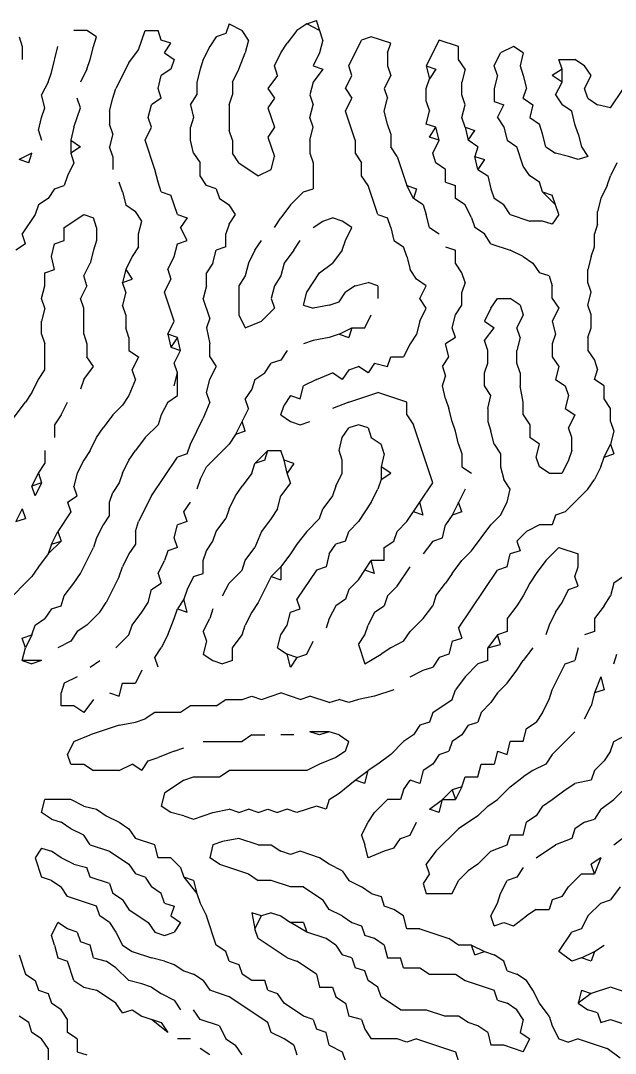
# Model space of a CAD drawing. Extents: x 15 to 2853, y 44 to 1438.
# Drawn here: x 1351.5 to 1535.5, y 1083.5 to 1403 of the extents above; entities that cross this region are included whole.
import ezdxf

# ---------------------------------------------------------------- set-up
doc = ezdxf.new("R2010")
doc.units = 0
doc.layers.add('SKETCH', color=1, linetype='CONTINUOUS')

msp = doc.modelspace()

# ---------------------------------------------------------------- linework, layer by layer
at = {"layer": 'SKETCH'}
for p, q in [((1440, 1402), (1443, 1403)), ((1445, 1397), (1443, 1403)), ((1372, 1400), (1368, 1400)), ((1375, 1398), (1372, 1400)), ((1388, 1394), (1390, 1400)), ((1390, 1400), (1394, 1400)), ((1395, 1397), (1394, 1400)), ((1416, 1402), (1415, 1399)), ((1416, 1402), (1420, 1400)), ((1422, 1397), (1420, 1400)), ((1437, 1400), (1434, 1396)), ((1440, 1402), (1437, 1400)), ((1444, 1400), (1440, 1402)), ((1351, 1398), (1352, 1395)), ((1374, 1395), (1375, 1398)), ((1398, 1396), (1395, 1397)), ((1412, 1398), (1410, 1395)), ((1415, 1399), (1412, 1398)), ((1422, 1397), (1421, 1393)), ((1445, 1397), (1444, 1393)), ((1453, 1389), (1457, 1397)), ((1460, 1398), (1457, 1397)), ((1466, 1396), (1460, 1398)), ((1481, 1397), (1477, 1389)), ((1487, 1395), (1481, 1397)), ((1352, 1395), (1352, 1391)), ((1361, 1387), (1363, 1395)), ((1373, 1391), (1374, 1395)), ((1385, 1390), (1388, 1394)), ((1396, 1393), (1398, 1396)), ((1410, 1395), (1408, 1391)), ((1432, 1393), (1434, 1396)), ((1465, 1393), (1466, 1396)), ((1487, 1391), (1487, 1395)), ((1504, 1395), (1500, 1393)), ((1507, 1393), (1504, 1395)), ((1372, 1388), (1373, 1391)), ((1385, 1390), (1381, 1382)), ((1396, 1393), (1399, 1391)), ((1399, 1391), (1398, 1388)), ((1408, 1391), (1407, 1388)), ((1419, 1388), (1421, 1393)), ((1430, 1389), (1432, 1393)), ((1444, 1393), (1442, 1389)), ((1465, 1393), (1465, 1389)), ((1489, 1388), (1487, 1391)), ((1498, 1389), (1500, 1393)), ((1507, 1393), (1506, 1389)), ((1519, 1388), (1518, 1391)), ((1518, 1391), (1523, 1391)), ((1526, 1389), (1523, 1391)), ((1360, 1384), (1361, 1387)), ((1372, 1388), (1370, 1384)), ((1398, 1388), (1395, 1386)), ((1407, 1388), (1406, 1384)), ((1417, 1384), (1419, 1388)), ((1431, 1386), (1430, 1389)), ((1442, 1389), (1445, 1388)), ((1445, 1388), (1442, 1384)), ((1454, 1386), (1453, 1389)), ((1465, 1389), (1466, 1386)), ((1477, 1389), (1480, 1388)), ((1477, 1389), (1478, 1385)), ((1480, 1388), (1478, 1385)), ((1489, 1388), (1488, 1384)), ((1499, 1386), (1498, 1389)), ((1506, 1389), (1507, 1386)), ((1519, 1388), (1516, 1386)), ((1519, 1384), (1519, 1388)), ((1528, 1386), (1526, 1389)), ((1360, 1384), (1358, 1380)), ((1394, 1382), (1395, 1386)), ((1406, 1384), (1406, 1380)), ((1417, 1384), (1417, 1380)), ((1431, 1386), (1428, 1382)), ((1442, 1384), (1441, 1380)), ((1452, 1382), (1454, 1386)), ((1466, 1386), (1464, 1382)), ((1477, 1382), (1478, 1385)), ((1488, 1380), (1488, 1384)), ((1499, 1386), (1498, 1382)), ((1507, 1386), (1508, 1382)), ((1519, 1384), (1516, 1386)), ((1517, 1380), (1519, 1384)), ((1526, 1382), (1528, 1386)), ((1380, 1379), (1381, 1382)), ((1395, 1379), (1394, 1382)), ((1428, 1382), (1430, 1379)), ((1452, 1382), (1454, 1379)), ((1464, 1382), (1465, 1379)), ((1477, 1378), (1477, 1382)), ((1498, 1382), (1498, 1378)), ((1507, 1379), (1508, 1382)), ((1527, 1379), (1526, 1382)), ((1534, 1376), (1538, 1382)), ((1359, 1376), (1358, 1380)), ((1370, 1376), (1369, 1379)), ((1379, 1375), (1380, 1379)), ((1395, 1379), (1392, 1377)), ((1404, 1377), (1406, 1380)), ((1416, 1377), (1417, 1380)), ((1430, 1379), (1428, 1376)), ((1441, 1380), (1442, 1377)), ((1452, 1375), (1454, 1379)), ((1464, 1375), (1465, 1379)), ((1477, 1378), (1478, 1375)), ((1489, 1377), (1488, 1380)), ((1498, 1378), (1501, 1377)), ((1507, 1379), (1510, 1377)), ((1517, 1380), (1519, 1377)), ((1527, 1379), (1530, 1377)), ((1358, 1373), (1359, 1376)), ((1368, 1370), (1370, 1376)), ((1379, 1375), (1379, 1371)), ((1391, 1373), (1392, 1377)), ((1404, 1377), (1405, 1373)), ((1416, 1377), (1416, 1369)), ((1428, 1376), (1430, 1370)), ((1441, 1373), (1442, 1377)), ((1455, 1366), (1452, 1375)), ((1465, 1371), (1464, 1375)), ((1477, 1371), (1478, 1375)), ((1488, 1373), (1489, 1377)), ((1499, 1373), (1501, 1377)), ((1510, 1377), (1509, 1373)), ((1522, 1375), (1519, 1377)), ((1523, 1371), (1522, 1375)), ((1534, 1376), (1530, 1377)), ((1357, 1369), (1358, 1373)), ((1380, 1368), (1379, 1371)), ((1392, 1370), (1391, 1373)), ((1405, 1373), (1404, 1370)), ((1442, 1370), (1441, 1373)), ((1466, 1368), (1465, 1371)), ((1480, 1370), (1477, 1371)), ((1489, 1370), (1488, 1373)), ((1499, 1373), (1501, 1370)), ((1509, 1373), (1512, 1371)), ((1513, 1368), (1512, 1371)), ((1524, 1368), (1523, 1371)), ((1357, 1369), (1358, 1366)), ((1368, 1370), (1367, 1366)), ((1380, 1368), (1379, 1364)), ((1390, 1366), (1392, 1370)), ((1404, 1366), (1404, 1370)), ((1417, 1366), (1416, 1369)), ((1430, 1370), (1428, 1367)), ((1441, 1366), (1442, 1370)), ((1466, 1368), (1466, 1364)), ((1478, 1367), (1480, 1370)), ((1481, 1366), (1480, 1370)), ((1489, 1370), (1492, 1369)), ((1489, 1370), (1490, 1366)), ((1490, 1366), (1492, 1369)), ((1501, 1370), (1502, 1366)), ((1514, 1364), (1513, 1368)), ((1524, 1368), (1525, 1364)), ((1367, 1366), (1370, 1364)), ((1367, 1366), (1367, 1362)), ((1393, 1357), (1390, 1366)), ((1405, 1362), (1404, 1366)), ((1417, 1366), (1417, 1362)), ((1428, 1367), (1430, 1361)), ((1441, 1366), (1441, 1362)), ((1455, 1366), (1455, 1362)), ((1481, 1366), (1478, 1367)), ((1479, 1362), (1481, 1366)), ((1493, 1364), (1490, 1366)), ((1502, 1366), (1505, 1364)), ((1355, 1362), (1351, 1360)), ((1354, 1359), (1355, 1362)), ((1370, 1364), (1367, 1362)), ((1367, 1362), (1368, 1359)), ((1380, 1361), (1379, 1364)), ((1405, 1362), (1407, 1359)), ((1419, 1359), (1417, 1362)), ((1441, 1362), (1442, 1359)), ((1455, 1362), (1457, 1359)), ((1468, 1361), (1466, 1364)), ((1480, 1359), (1479, 1362)), ((1493, 1364), (1492, 1361)), ((1507, 1358), (1505, 1364)), ((1514, 1364), (1517, 1362)), ((1521, 1361), (1517, 1362)), ((1525, 1364), (1527, 1361)), ((1354, 1359), (1351, 1360)), ((1368, 1359), (1366, 1355)), ((1380, 1361), (1380, 1357)), ((1407, 1355), (1407, 1359)), ((1419, 1359), (1425, 1355)), ((1429, 1357), (1430, 1361)), ((1442, 1359), (1442, 1351)), ((1457, 1355), (1457, 1359)), ((1468, 1361), (1471, 1352)), ((1483, 1357), (1480, 1359)), ((1493, 1357), (1492, 1361)), ((1492, 1361), (1495, 1360)), ((1495, 1360), (1493, 1357)), ((1509, 1355), (1507, 1358)), ((1524, 1360), (1521, 1361)), ((1527, 1361), (1524, 1360)), ((1536, 1359), (1534, 1355)), ((1366, 1355), (1365, 1352)), ((1394, 1353), (1393, 1357)), ((1409, 1352), (1407, 1355)), ((1425, 1355), (1429, 1357)), ((1459, 1352), (1457, 1355)), ((1483, 1353), (1483, 1357)), ((1493, 1357), (1496, 1355)), ((1496, 1355), (1497, 1351)), ((1512, 1353), (1509, 1355)), ((1533, 1352), (1534, 1355)), ((1362, 1351), (1365, 1352)), ((1383, 1350), (1382, 1353)), ((1395, 1350), (1394, 1353)), ((1412, 1351), (1409, 1352)), ((1462, 1343), (1459, 1352)), ((1473, 1348), (1471, 1352)), ((1471, 1352), (1474, 1351)), ((1483, 1353), (1486, 1352)), ((1486, 1348), (1486, 1352)), ((1513, 1350), (1512, 1353)), ((1533, 1352), (1531, 1348)), ((1362, 1351), (1360, 1348)), ((1383, 1350), (1384, 1346)), ((1395, 1350), (1398, 1349)), ((1400, 1343), (1398, 1349)), ((1412, 1351), (1413, 1348)), ((1435, 1346), (1439, 1350)), ((1439, 1350), (1442, 1351)), ((1474, 1351), (1473, 1348)), ((1497, 1351), (1498, 1348)), ((1513, 1350), (1516, 1349)), ((1517, 1346), (1513, 1350)), ((1518, 1343), (1516, 1349)), ((1357, 1346), (1356, 1343)), ((1360, 1348), (1357, 1346)), ((1384, 1346), (1387, 1344)), ((1413, 1348), (1416, 1346)), ((1418, 1343), (1416, 1346)), ((1435, 1346), (1432, 1342)), ((1476, 1346), (1473, 1348)), ((1476, 1346), (1477, 1343)), ((1489, 1346), (1486, 1348)), ((1491, 1342), (1489, 1346)), ((1501, 1346), (1498, 1348)), ((1503, 1343), (1501, 1346)), ((1531, 1348), (1530, 1344)), ((1356, 1343), (1352, 1337)), ((1365, 1339), (1371, 1343)), ((1371, 1343), (1374, 1342)), ((1375, 1339), (1374, 1342)), ((1389, 1341), (1387, 1344)), ((1400, 1343), (1403, 1342)), ((1403, 1342), (1401, 1339)), ((1416, 1340), (1418, 1343)), ((1430, 1339), (1432, 1342)), ((1445, 1341), (1448, 1342)), ((1451, 1341), (1448, 1342)), ((1462, 1343), (1465, 1342)), ((1466, 1339), (1465, 1342)), ((1478, 1339), (1477, 1343)), ((1491, 1342), (1492, 1339)), ((1503, 1343), (1509, 1341)), ((1518, 1343), (1516, 1340)), ((1530, 1340), (1530, 1344)), ((1365, 1335), (1365, 1339)), ((1375, 1339), (1375, 1335)), ((1388, 1337), (1389, 1341)), ((1403, 1335), (1401, 1339)), ((1416, 1340), (1415, 1337)), ((1442, 1339), (1445, 1341)), ((1454, 1339), (1451, 1341)), ((1452, 1335), (1454, 1339)), ((1466, 1339), (1467, 1335)), ((1478, 1339), (1481, 1337)), ((1495, 1337), (1492, 1339)), ((1513, 1341), (1509, 1341)), ((1516, 1340), (1513, 1341)), ((1530, 1340), (1529, 1337)), ((1353, 1334), (1352, 1337)), ((1388, 1333), (1388, 1337)), ((1415, 1333), (1415, 1337)), ((1497, 1334), (1495, 1337)), ((1529, 1333), (1529, 1337)), ((1353, 1334), (1350, 1332)), ((1361, 1330), (1362, 1334)), ((1362, 1334), (1365, 1335)), ((1375, 1335), (1374, 1332)), ((1388, 1333), (1386, 1330)), ((1399, 1330), (1400, 1334)), ((1400, 1334), (1403, 1335)), ((1415, 1333), (1412, 1332)), ((1424, 1332), (1426, 1335)), ((1436, 1332), (1438, 1335)), ((1451, 1332), (1452, 1335)), ((1467, 1335), (1470, 1333)), ((1471, 1330), (1470, 1333)), ((1483, 1333), (1486, 1332)), ((1497, 1334), (1503, 1332)), ((1528, 1330), (1529, 1333)), ((1362, 1326), (1361, 1330)), ((1374, 1332), (1373, 1328)), ((1386, 1330), (1384, 1326)), ((1397, 1326), (1399, 1330)), ((1411, 1328), (1412, 1332)), ((1424, 1332), (1422, 1328)), ((1436, 1332), (1433, 1328)), ((1451, 1332), (1448, 1328)), ((1471, 1330), (1472, 1326)), ((1486, 1328), (1486, 1332)), ((1507, 1330), (1503, 1332)), ((1507, 1330), (1510, 1328)), ((1528, 1330), (1527, 1326)), ((1359, 1325), (1362, 1326)), ((1371, 1324), (1373, 1328)), ((1384, 1326), (1383, 1322)), ((1384, 1326), (1386, 1323)), ((1397, 1326), (1398, 1323)), ((1411, 1328), (1409, 1325)), ((1422, 1328), (1421, 1324)), ((1433, 1328), (1432, 1324)), ((1444, 1325), (1448, 1328)), ((1474, 1323), (1472, 1326)), ((1488, 1325), (1486, 1328)), ((1510, 1328), (1512, 1325)), ((1527, 1322), (1527, 1326)), ((1359, 1321), (1359, 1325)), ((1372, 1321), (1371, 1324)), ((1383, 1322), (1386, 1323)), ((1396, 1319), (1398, 1323)), ((1409, 1321), (1409, 1325)), ((1421, 1324), (1419, 1321)), ((1432, 1324), (1430, 1321)), ((1440, 1319), (1444, 1325)), ((1477, 1321), (1474, 1323)), ((1489, 1322), (1488, 1325)), ((1515, 1324), (1512, 1325)), ((1515, 1324), (1516, 1321)), ((1358, 1317), (1359, 1321)), ((1372, 1321), (1370, 1317)), ((1384, 1319), (1383, 1322)), ((1409, 1321), (1408, 1317)), ((1419, 1321), (1419, 1312)), ((1430, 1321), (1429, 1317)), ((1455, 1321), (1452, 1319)), ((1455, 1321), (1459, 1322)), ((1462, 1321), (1459, 1322)), ((1462, 1321), (1462, 1317)), ((1475, 1317), (1477, 1321)), ((1489, 1322), (1488, 1319)), ((1516, 1317), (1516, 1321)), ((1528, 1319), (1527, 1322)), ((1359, 1314), (1358, 1317)), ((1371, 1314), (1370, 1317)), ((1384, 1319), (1383, 1315)), ((1399, 1310), (1396, 1319)), ((1410, 1311), (1408, 1317)), ((1429, 1317), (1430, 1314)), ((1439, 1315), (1440, 1319)), ((1450, 1316), (1452, 1319)), ((1477, 1314), (1475, 1317)), ((1488, 1315), (1488, 1319)), ((1497, 1314), (1499, 1317)), ((1499, 1317), (1503, 1317)), ((1506, 1315), (1503, 1317)), ((1516, 1317), (1518, 1314)), ((1527, 1315), (1528, 1319)), ((1359, 1314), (1358, 1310)), ((1371, 1306), (1371, 1314)), ((1384, 1312), (1383, 1315)), ((1430, 1314), (1426, 1310)), ((1439, 1315), (1442, 1314)), ((1447, 1315), (1442, 1314)), ((1447, 1315), (1450, 1316)), ((1475, 1310), (1477, 1314)), ((1486, 1312), (1488, 1315)), ((1497, 1314), (1495, 1310)), ((1506, 1315), (1507, 1312)), ((1518, 1314), (1516, 1310)), ((1528, 1312), (1527, 1315)), ((1358, 1306), (1358, 1310)), ((1384, 1312), (1384, 1308)), ((1397, 1306), (1399, 1310)), ((1410, 1311), (1409, 1308)), ((1419, 1312), (1421, 1308)), ((1421, 1308), (1426, 1310)), ((1458, 1308), (1460, 1312)), ((1475, 1310), (1474, 1306)), ((1485, 1308), (1486, 1312)), ((1495, 1310), (1498, 1308)), ((1507, 1312), (1505, 1308)), ((1516, 1310), (1517, 1306)), ((1528, 1308), (1528, 1312)), ((1385, 1305), (1384, 1308)), ((1409, 1308), (1410, 1303)), ((1450, 1306), (1454, 1308)), ((1454, 1308), (1453, 1305)), ((1454, 1308), (1458, 1308)), ((1486, 1305), (1485, 1308)), ((1495, 1304), (1498, 1308)), ((1506, 1305), (1505, 1308)), ((1527, 1305), (1528, 1308)), ((1358, 1306), (1359, 1303)), ((1371, 1306), (1372, 1303)), ((1385, 1305), (1385, 1301)), ((1400, 1305), (1397, 1306)), ((1397, 1306), (1398, 1302)), ((1400, 1305), (1398, 1302)), ((1401, 1301), (1400, 1305)), ((1442, 1304), (1439, 1303)), ((1447, 1305), (1442, 1304)), ((1450, 1306), (1447, 1305)), ((1450, 1306), (1453, 1305)), ((1474, 1306), (1472, 1303)), ((1486, 1305), (1483, 1303)), ((1496, 1301), (1495, 1304)), ((1506, 1305), (1505, 1301)), ((1517, 1306), (1516, 1303)), ((1527, 1305), (1527, 1301)), ((1359, 1295), (1359, 1303)), ((1372, 1303), (1372, 1299)), ((1385, 1301), (1388, 1299)), ((1398, 1302), (1401, 1301)), ((1399, 1297), (1401, 1301)), ((1410, 1299), (1410, 1303)), ((1434, 1301), (1432, 1298)), ((1472, 1303), (1470, 1299)), ((1484, 1299), (1483, 1303)), ((1496, 1297), (1496, 1301)), ((1505, 1297), (1505, 1301)), ((1516, 1303), (1516, 1299)), ((1527, 1301), (1529, 1298)), ((1374, 1296), (1372, 1299)), ((1388, 1299), (1386, 1295)), ((1410, 1299), (1412, 1296)), ((1432, 1298), (1429, 1297)), ((1465, 1296), (1466, 1299)), ((1466, 1299), (1470, 1299)), ((1482, 1296), (1484, 1299)), ((1516, 1299), (1518, 1296)), ((1529, 1298), (1530, 1295)), ((1357, 1292), (1359, 1295)), ((1371, 1292), (1374, 1296)), ((1387, 1292), (1386, 1295)), ((1400, 1294), (1399, 1297)), ((1399, 1290), (1400, 1294)), ((1400, 1287), (1400, 1294)), ((1410, 1292), (1412, 1296)), ((1424, 1292), (1427, 1294)), ((1427, 1294), (1429, 1297)), ((1443, 1292), (1448, 1294)), ((1451, 1292), (1448, 1294)), ((1453, 1295), (1451, 1292)), ((1453, 1295), (1456, 1296)), ((1459, 1294), (1456, 1296)), ((1461, 1297), (1459, 1294)), ((1461, 1297), (1465, 1296)), ((1482, 1296), (1483, 1293)), ((1495, 1294), (1496, 1297)), ((1495, 1290), (1495, 1294)), ((1506, 1294), (1505, 1297)), ((1506, 1294), (1506, 1290)), ((1518, 1296), (1517, 1292)), ((1529, 1292), (1530, 1295)), ((1355, 1288), (1357, 1292)), ((1371, 1292), (1370, 1289)), ((1387, 1292), (1385, 1287)), ((1409, 1288), (1410, 1292)), ((1424, 1292), (1423, 1289)), ((1443, 1292), (1439, 1290)), ((1482, 1290), (1483, 1293)), ((1517, 1292), (1520, 1290)), ((1532, 1290), (1529, 1292)), ((1355, 1288), (1353, 1285)), ((1410, 1285), (1409, 1288)), ((1423, 1289), (1421, 1286)), ((1438, 1286), (1439, 1290)), ((1453, 1285), (1462, 1288)), ((1471, 1285), (1462, 1288)), ((1483, 1286), (1482, 1290)), ((1497, 1287), (1495, 1290)), ((1507, 1285), (1506, 1290)), ((1520, 1290), (1521, 1287)), ((1532, 1286), (1532, 1290)), ((1347, 1277), (1353, 1285)), ((1364, 1281), (1366, 1285)), ((1385, 1287), (1383, 1284)), ((1397, 1285), (1395, 1281)), ((1397, 1285), (1400, 1287)), ((1410, 1285), (1408, 1280)), ((1422, 1283), (1421, 1286)), ((1435, 1287), (1433, 1284)), ((1435, 1287), (1438, 1286)), ((1453, 1285), (1448, 1283)), ((1471, 1281), (1471, 1285)), ((1483, 1286), (1484, 1283)), ((1496, 1283), (1497, 1287)), ((1507, 1281), (1507, 1285)), ((1521, 1287), (1520, 1283)), ((1534, 1283), (1532, 1286)), ((1383, 1284), (1380, 1281)), ((1422, 1283), (1418, 1275)), ((1432, 1281), (1433, 1284)), ((1485, 1279), (1484, 1283)), ((1496, 1283), (1496, 1279)), ((1520, 1283), (1523, 1281)), ((1534, 1279), (1534, 1283)), ((1364, 1281), (1362, 1278)), ((1362, 1278), (1362, 1274)), ((1380, 1281), (1377, 1277)), ((1390, 1274), (1394, 1278)), ((1395, 1281), (1394, 1278)), ((1404, 1272), (1408, 1280)), ((1421, 1276), (1420, 1279)), ((1432, 1281), (1435, 1279)), ((1435, 1279), (1438, 1278)), ((1438, 1278), (1441, 1279)), ((1456, 1278), (1453, 1277)), ((1459, 1277), (1456, 1278)), ((1471, 1281), (1473, 1278)), ((1479, 1260), (1473, 1278)), ((1486, 1276), (1485, 1279)), ((1496, 1279), (1497, 1276)), ((1507, 1281), (1509, 1278)), ((1509, 1278), (1509, 1274)), ((1523, 1281), (1521, 1277)), ((1534, 1279), (1535, 1276)), ((1375, 1274), (1377, 1277)), ((1418, 1275), (1416, 1272)), ((1421, 1276), (1418, 1275)), ((1451, 1274), (1453, 1277)), ((1459, 1277), (1460, 1274)), ((1487, 1272), (1486, 1276)), ((1498, 1272), (1497, 1276)), ((1522, 1274), (1521, 1277)), ((1535, 1276), (1534, 1272)), ((1373, 1270), (1375, 1274)), ((1390, 1274), (1387, 1270)), ((1403, 1269), (1404, 1272)), ((1409, 1265), (1416, 1272)), ((1450, 1270), (1451, 1274)), ((1460, 1274), (1463, 1272)), ((1464, 1269), (1463, 1272)), ((1487, 1272), (1488, 1269)), ((1498, 1272), (1500, 1269)), ((1512, 1272), (1509, 1274)), ((1511, 1268), (1512, 1272)), ((1522, 1270), (1522, 1274)), ((1532, 1268), (1534, 1272)), ((1534, 1272), (1535, 1269)), ((1359, 1270), (1359, 1266)), ((1373, 1270), (1371, 1267)), ((1385, 1267), (1387, 1270)), ((1403, 1269), (1400, 1268)), ((1424, 1266), (1428, 1270)), ((1427, 1267), (1428, 1270)), ((1428, 1270), (1432, 1270)), ((1433, 1267), (1432, 1270)), ((1451, 1267), (1450, 1270)), ((1464, 1269), (1463, 1265)), ((1488, 1269), (1488, 1265)), ((1500, 1269), (1500, 1265)), ((1522, 1270), (1521, 1267)), ((1532, 1268), (1535, 1269)), ((1357, 1263), (1359, 1266)), ((1371, 1267), (1369, 1263)), ((1383, 1263), (1385, 1267)), ((1392, 1256), (1400, 1268)), ((1423, 1263), (1424, 1266)), ((1427, 1267), (1424, 1266)), ((1436, 1266), (1433, 1267)), ((1434, 1263), (1433, 1267)), ((1436, 1266), (1434, 1263)), ((1451, 1263), (1451, 1267)), ((1512, 1265), (1511, 1268)), ((1521, 1267), (1519, 1263)), ((1531, 1265), (1532, 1268)), ((1355, 1259), (1357, 1263)), ((1357, 1263), (1358, 1260)), ((1369, 1263), (1368, 1259)), ((1383, 1263), (1382, 1260)), ((1407, 1261), (1409, 1265)), ((1423, 1263), (1420, 1259)), ((1435, 1260), (1434, 1263)), ((1449, 1259), (1451, 1263)), ((1463, 1265), (1463, 1261)), ((1466, 1263), (1463, 1265)), ((1463, 1261), (1466, 1263)), ((1488, 1265), (1491, 1263)), ((1500, 1265), (1501, 1261)), ((1515, 1263), (1512, 1265)), ((1515, 1263), (1519, 1263)), ((1531, 1265), (1529, 1261)), ((1358, 1260), (1355, 1259)), ((1356, 1256), (1355, 1259)), ((1358, 1260), (1356, 1256)), ((1369, 1256), (1368, 1259)), ((1382, 1260), (1380, 1257)), ((1407, 1261), (1406, 1258)), ((1418, 1256), (1420, 1259)), ((1435, 1260), (1432, 1256)), ((1449, 1259), (1448, 1256)), ((1463, 1261), (1462, 1258)), ((1471, 1248), (1479, 1260)), ((1503, 1258), (1501, 1261)), ((1527, 1258), (1529, 1261)), ((1366, 1254), (1369, 1256)), ((1379, 1254), (1380, 1257)), ((1392, 1256), (1388, 1248)), ((1416, 1252), (1418, 1256)), ((1431, 1252), (1432, 1256)), ((1448, 1256), (1445, 1252)), ((1460, 1254), (1462, 1258)), ((1489, 1258), (1485, 1250)), ((1502, 1254), (1503, 1258)), ((1527, 1258), (1520, 1251)), ((1366, 1254), (1367, 1251)), ((1379, 1250), (1379, 1254)), ((1402, 1251), (1404, 1254)), ((1460, 1254), (1456, 1248)), ((1476, 1250), (1475, 1254)), ((1488, 1251), (1487, 1254)), ((1500, 1250), (1502, 1254)), ((1352, 1252), (1350, 1248)), ((1352, 1252), (1353, 1249)), ((1367, 1251), (1363, 1245)), ((1379, 1250), (1377, 1247)), ((1403, 1248), (1402, 1251)), ((1416, 1252), (1415, 1249)), ((1431, 1252), (1429, 1249)), ((1444, 1249), (1445, 1252)), ((1476, 1250), (1473, 1251)), ((1485, 1250), (1483, 1247)), ((1488, 1251), (1485, 1250)), ((1500, 1250), (1497, 1247)), ((1517, 1250), (1516, 1247)), ((1520, 1251), (1517, 1250)), ((1350, 1248), (1353, 1249)), ((1377, 1247), (1375, 1243)), ((1387, 1245), (1388, 1248)), ((1399, 1243), (1400, 1247)), ((1403, 1248), (1400, 1247)), ((1412, 1245), (1415, 1249)), ((1429, 1249), (1426, 1245)), ((1440, 1245), (1444, 1249)), ((1456, 1248), (1453, 1245)), ((1468, 1245), (1471, 1248)), ((1482, 1243), (1483, 1247)), ((1491, 1239), (1497, 1247)), ((1512, 1247), (1508, 1245)), ((1516, 1247), (1512, 1247)), ((1361, 1241), (1363, 1245)), ((1363, 1245), (1364, 1242)), ((1375, 1243), (1374, 1240)), ((1387, 1245), (1387, 1241)), ((1400, 1240), (1399, 1243)), ((1411, 1242), (1412, 1245)), ((1426, 1245), (1424, 1240)), ((1440, 1245), (1437, 1241)), ((1452, 1242), (1453, 1245)), ((1467, 1242), (1468, 1245)), ((1479, 1242), (1482, 1243)), ((1508, 1245), (1505, 1242)), ((1364, 1242), (1360, 1238)), ((1361, 1241), (1360, 1238)), ((1361, 1241), (1364, 1242)), ((1370, 1232), (1374, 1240)), ((1387, 1241), (1385, 1238)), ((1400, 1240), (1397, 1239)), ((1409, 1239), (1411, 1242)), ((1421, 1236), (1424, 1240)), ((1437, 1241), (1435, 1238)), ((1447, 1238), (1449, 1241)), ((1452, 1242), (1449, 1241)), ((1464, 1240), (1467, 1242)), ((1464, 1236), (1464, 1240)), ((1479, 1242), (1476, 1238)), ((1505, 1242), (1506, 1239)), ((1518, 1240), (1514, 1236)), ((1518, 1240), (1524, 1238)), ((1360, 1238), (1357, 1234)), ((1385, 1238), (1383, 1234)), ((1397, 1239), (1396, 1236)), ((1408, 1236), (1409, 1239)), ((1435, 1238), (1432, 1234)), ((1447, 1238), (1446, 1234)), ((1488, 1236), (1491, 1239)), ((1502, 1234), (1503, 1238)), ((1506, 1239), (1503, 1238)), ((1524, 1234), (1524, 1238)), ((1357, 1234), (1355, 1231)), ((1382, 1231), (1383, 1234)), ((1394, 1232), (1396, 1236)), ((1408, 1232), (1408, 1236)), ((1420, 1233), (1421, 1236)), ((1432, 1234), (1429, 1231)), ((1432, 1234), (1432, 1230)), ((1446, 1234), (1443, 1233)), ((1456, 1230), (1460, 1236)), ((1461, 1232), (1460, 1236)), ((1464, 1236), (1460, 1236)), ((1468, 1228), (1472, 1234)), ((1485, 1232), (1488, 1236)), ((1502, 1234), (1499, 1233)), ((1514, 1236), (1511, 1232)), ((1523, 1231), (1524, 1234)), ((1347, 1223), (1355, 1231)), ((1368, 1229), (1370, 1232)), ((1382, 1231), (1378, 1223)), ((1394, 1232), (1395, 1229)), ((1405, 1231), (1403, 1227)), ((1405, 1231), (1408, 1232)), ((1420, 1233), (1416, 1229)), ((1429, 1231), (1425, 1223)), ((1429, 1231), (1432, 1230)), ((1443, 1233), (1437, 1224)), ((1461, 1232), (1458, 1233)), ((1485, 1232), (1483, 1229)), ((1487, 1215), (1499, 1233)), ((1511, 1232), (1509, 1229)), ((1524, 1228), (1523, 1231)), ((1538, 1231), (1535, 1229)), ((1365, 1225), (1368, 1229)), ((1391, 1223), (1392, 1227)), ((1392, 1227), (1395, 1229)), ((1403, 1227), (1402, 1224)), ((1414, 1225), (1416, 1229)), ((1453, 1227), (1452, 1224)), ((1453, 1227), (1456, 1230)), ((1468, 1228), (1465, 1225)), ((1480, 1225), (1483, 1229)), ((1509, 1229), (1507, 1225)), ((1519, 1223), (1521, 1227)), ((1521, 1227), (1524, 1228)), ((1535, 1229), (1534, 1225)), ((1364, 1222), (1365, 1225)), ((1402, 1224), (1400, 1221)), ((1403, 1220), (1402, 1224)), ((1438, 1221), (1437, 1224)), ((1452, 1224), (1449, 1222)), ((1465, 1225), (1464, 1222)), ((1480, 1225), (1479, 1222)), ((1507, 1225), (1505, 1222)), ((1532, 1222), (1534, 1225)), ((1361, 1221), (1359, 1218)), ((1361, 1221), (1364, 1222)), ((1376, 1220), (1378, 1223)), ((1389, 1220), (1391, 1223)), ((1399, 1218), (1400, 1221)), ((1400, 1221), (1403, 1220)), ((1411, 1221), (1410, 1218)), ((1425, 1223), (1423, 1220)), ((1435, 1220), (1438, 1221)), ((1449, 1222), (1447, 1218)), ((1461, 1220), (1464, 1222)), ((1476, 1218), (1479, 1222)), ((1505, 1222), (1502, 1218)), ((1517, 1220), (1519, 1223)), ((1532, 1222), (1529, 1218)), ((1356, 1216), (1359, 1218)), ((1372, 1216), (1376, 1220)), ((1386, 1216), (1389, 1220)), ((1397, 1213), (1399, 1218)), ((1408, 1214), (1410, 1218)), ((1423, 1220), (1421, 1216)), ((1434, 1216), (1435, 1220)), ((1447, 1218), (1446, 1215)), ((1461, 1220), (1459, 1216)), ((1472, 1214), (1476, 1218)), ((1502, 1218), (1502, 1214)), ((1517, 1220), (1515, 1216)), ((1529, 1218), (1529, 1214)), ((1355, 1213), (1356, 1216)), ((1372, 1216), (1369, 1214)), ((1385, 1213), (1386, 1216)), ((1420, 1213), (1421, 1216)), ((1432, 1213), (1434, 1216)), ((1458, 1213), (1459, 1216)), ((1487, 1215), (1488, 1212)), ((1515, 1216), (1514, 1213)), ((1352, 1212), (1355, 1213)), ((1353, 1209), (1352, 1212)), ((1355, 1213), (1353, 1209)), ((1367, 1211), (1363, 1209)), ((1369, 1214), (1367, 1211)), ((1381, 1209), (1385, 1213)), ((1397, 1213), (1395, 1209)), ((1408, 1214), (1409, 1211)), ((1409, 1211), (1408, 1207)), ((1417, 1209), (1420, 1213)), ((1431, 1209), (1432, 1213)), ((1440, 1207), (1442, 1211)), ((1456, 1210), (1458, 1213)), ((1470, 1211), (1466, 1209)), ((1470, 1211), (1472, 1214)), ((1485, 1211), (1484, 1207)), ((1485, 1211), (1488, 1212)), ((1499, 1213), (1496, 1209)), ((1502, 1214), (1499, 1213)), ((1500, 1210), (1499, 1213)), ((1529, 1214), (1526, 1213)), ((1352, 1205), (1353, 1209)), ((1393, 1206), (1395, 1209)), ((1417, 1205), (1417, 1209)), ((1431, 1209), (1434, 1207)), ((1456, 1210), (1458, 1204)), ((1466, 1209), (1463, 1207)), ((1496, 1209), (1500, 1210)), ((1496, 1205), (1496, 1209)), ((1510, 1209), (1507, 1205)), ((1524, 1209), (1523, 1205)), ((1352, 1205), (1355, 1204)), ((1358, 1205), (1352, 1205)), ((1358, 1205), (1355, 1204)), ((1373, 1203), (1376, 1205)), ((1394, 1203), (1393, 1206)), ((1408, 1207), (1411, 1205)), ((1411, 1205), (1414, 1204)), ((1417, 1205), (1414, 1204)), ((1437, 1206), (1434, 1207)), ((1435, 1203), (1434, 1207)), ((1437, 1206), (1435, 1203)), ((1437, 1206), (1440, 1207)), ((1458, 1204), (1463, 1207)), ((1481, 1206), (1479, 1203)), ((1484, 1207), (1481, 1206)), ((1496, 1205), (1493, 1204)), ((1505, 1202), (1507, 1205)), ((1520, 1204), (1523, 1205)), ((1535, 1204), (1536, 1207)), ((1389, 1202), (1387, 1198)), ((1472, 1200), (1476, 1202)), ((1476, 1202), (1479, 1203)), ((1493, 1204), (1489, 1200)), ((1502, 1198), (1505, 1202)), ((1516, 1196), (1520, 1204)), ((1369, 1200), (1365, 1198)), ((1489, 1200), (1486, 1196)), ((1531, 1200), (1529, 1195)), ((1531, 1200), (1532, 1196)), ((1365, 1198), (1364, 1195)), ((1364, 1191), (1364, 1195)), ((1379, 1195), (1382, 1194)), ((1382, 1194), (1383, 1198)), ((1383, 1198), (1387, 1198)), ((1426, 1193), (1432, 1195)), ((1438, 1193), (1432, 1195)), ((1467, 1196), (1461, 1194)), ((1485, 1193), (1486, 1196)), ((1499, 1195), (1497, 1192)), ((1502, 1198), (1499, 1195)), ((1515, 1193), (1516, 1196)), ((1529, 1195), (1528, 1191)), ((1532, 1196), (1529, 1195)), ((1374, 1193), (1371, 1189)), ((1412, 1191), (1415, 1193)), ((1415, 1193), (1420, 1193)), ((1420, 1193), (1423, 1194)), ((1423, 1194), (1426, 1193)), ((1438, 1193), (1441, 1194)), ((1447, 1192), (1441, 1194)), ((1447, 1192), (1450, 1193)), ((1453, 1192), (1450, 1193)), ((1456, 1193), (1453, 1192)), ((1461, 1194), (1456, 1193)), ((1479, 1189), (1485, 1193)), ((1494, 1189), (1497, 1192)), ((1513, 1189), (1515, 1193)), ((1368, 1191), (1364, 1191)), ((1371, 1189), (1368, 1191)), ((1393, 1189), (1390, 1187)), ((1401, 1189), (1393, 1189)), ((1404, 1191), (1401, 1189)), ((1412, 1191), (1404, 1191)), ((1479, 1189), (1478, 1186)), ((1494, 1189), (1493, 1186)), ((1513, 1189), (1511, 1186)), ((1526, 1187), (1528, 1191)), ((1382, 1185), (1387, 1186)), ((1387, 1186), (1390, 1187)), ((1478, 1186), (1475, 1185)), ((1490, 1185), (1493, 1186)), ((1508, 1184), (1511, 1186)), ((1382, 1185), (1373, 1182)), ((1447, 1183), (1441, 1183)), ((1444, 1182), (1441, 1183)), ((1447, 1183), (1444, 1182)), ((1450, 1182), (1447, 1183)), ((1475, 1185), (1473, 1182)), ((1490, 1185), (1488, 1182)), ((1507, 1180), (1508, 1184)), ((1523, 1183), (1516, 1176)), ((1368, 1180), (1366, 1176)), ((1368, 1180), (1373, 1182)), ((1408, 1180), (1420, 1180)), ((1423, 1182), (1420, 1180)), ((1423, 1182), (1427, 1182)), ((1436, 1182), (1432, 1182)), ((1450, 1182), (1453, 1180)), ((1452, 1177), (1453, 1180)), ((1466, 1176), (1470, 1180)), ((1473, 1182), (1470, 1180)), ((1485, 1180), (1484, 1177)), ((1488, 1182), (1485, 1180)), ((1502, 1176), (1503, 1180)), ((1507, 1180), (1503, 1180)), ((1534, 1177), (1535, 1180)), ((1535, 1180), (1539, 1182)), ((1367, 1173), (1366, 1176)), ((1399, 1177), (1394, 1175)), ((1399, 1177), (1402, 1178)), ((1452, 1177), (1449, 1175)), ((1466, 1176), (1462, 1173)), ((1481, 1176), (1479, 1173)), ((1481, 1176), (1484, 1177)), ((1499, 1177), (1498, 1173)), ((1499, 1177), (1502, 1176)), ((1516, 1176), (1514, 1173)), ((1534, 1177), (1532, 1174)), ((1367, 1173), (1371, 1173)), ((1371, 1173), (1374, 1171)), ((1382, 1171), (1386, 1173)), ((1389, 1171), (1386, 1173)), ((1389, 1171), (1391, 1174)), ((1391, 1174), (1394, 1175)), ((1444, 1173), (1440, 1171)), ((1449, 1175), (1444, 1173)), ((1462, 1173), (1459, 1171)), ((1479, 1173), (1476, 1171)), ((1493, 1169), (1494, 1173)), ((1494, 1173), (1498, 1173)), ((1514, 1173), (1510, 1171)), ((1529, 1171), (1532, 1174)), ((1382, 1171), (1374, 1171)), ((1413, 1169), (1416, 1171)), ((1440, 1171), (1416, 1171)), ((1455, 1168), (1459, 1171)), ((1458, 1167), (1459, 1171)), ((1476, 1171), (1475, 1167)), ((1510, 1171), (1507, 1169)), ((1529, 1171), (1528, 1168)), ((1402, 1168), (1396, 1164)), ((1402, 1168), (1405, 1169)), ((1405, 1169), (1413, 1169)), ((1450, 1164), (1455, 1168)), ((1458, 1167), (1455, 1168)), ((1470, 1165), (1472, 1168)), ((1475, 1167), (1472, 1168)), ((1488, 1166), (1489, 1169)), ((1489, 1169), (1493, 1169)), ((1503, 1166), (1507, 1169)), ((1520, 1165), (1523, 1167)), ((1528, 1168), (1523, 1167)), ((1396, 1164), (1395, 1160)), ((1447, 1162), (1450, 1164)), ((1470, 1165), (1469, 1162)), ((1485, 1165), (1482, 1162)), ((1488, 1166), (1485, 1165)), ((1485, 1165), (1486, 1162)), ((1488, 1166), (1486, 1162)), ((1499, 1162), (1503, 1166)), ((1516, 1162), (1520, 1165)), ((1535, 1162), (1538, 1165)), ((1358, 1158), (1359, 1162)), ((1367, 1162), (1359, 1162)), ((1371, 1160), (1367, 1162)), ((1371, 1160), (1375, 1159)), ((1398, 1158), (1395, 1160)), ((1443, 1160), (1437, 1158)), ((1446, 1159), (1443, 1160)), ((1447, 1162), (1446, 1159)), ((1461, 1158), (1465, 1162)), ((1469, 1162), (1465, 1162)), ((1478, 1159), (1482, 1162)), ((1481, 1158), (1482, 1162)), ((1482, 1162), (1486, 1162)), ((1493, 1157), (1496, 1160)), ((1496, 1160), (1499, 1162)), ((1513, 1160), (1511, 1157)), ((1513, 1160), (1516, 1162)), ((1531, 1159), (1535, 1162)), ((1361, 1156), (1358, 1158)), ((1375, 1159), (1378, 1157)), ((1378, 1157), (1382, 1155)), ((1402, 1157), (1398, 1158)), ((1402, 1157), (1405, 1156)), ((1405, 1156), (1411, 1158)), ((1411, 1158), (1416, 1159)), ((1419, 1158), (1416, 1159)), ((1419, 1158), (1422, 1159)), ((1425, 1158), (1422, 1159)), ((1425, 1158), (1428, 1159)), ((1428, 1159), (1431, 1158)), ((1434, 1159), (1431, 1158)), ((1437, 1158), (1434, 1159)), ((1459, 1155), (1461, 1158)), ((1481, 1158), (1478, 1159)), ((1493, 1157), (1487, 1153)), ((1511, 1157), (1508, 1155)), ((1531, 1159), (1529, 1156)), ((1361, 1156), (1364, 1155)), ((1367, 1153), (1364, 1155)), ((1382, 1155), (1385, 1153)), ((1457, 1151), (1459, 1155)), ((1472, 1151), (1474, 1155)), ((1507, 1151), (1508, 1155)), ((1526, 1155), (1523, 1153)), ((1526, 1155), (1529, 1156)), ((1371, 1151), (1367, 1153)), ((1373, 1148), (1371, 1151)), ((1385, 1153), (1387, 1150)), ((1457, 1151), (1458, 1148)), ((1469, 1150), (1472, 1151)), ((1480, 1146), (1487, 1153)), ((1502, 1148), (1503, 1151)), ((1507, 1151), (1503, 1151)), ((1523, 1153), (1522, 1150)), ((1535, 1148), (1539, 1151)), ((1373, 1148), (1379, 1146)), ((1393, 1148), (1387, 1150)), ((1394, 1144), (1393, 1148)), ((1411, 1148), (1410, 1144)), ((1414, 1149), (1411, 1148)), ((1419, 1150), (1414, 1149)), ((1425, 1148), (1419, 1150)), ((1425, 1148), (1429, 1148)), ((1429, 1148), (1432, 1146)), ((1459, 1144), (1458, 1148)), ((1467, 1147), (1469, 1150)), ((1497, 1146), (1502, 1148)), ((1511, 1144), (1517, 1148)), ((1522, 1150), (1517, 1148)), ((1358, 1147), (1356, 1144)), ((1356, 1144), (1358, 1138)), ((1358, 1147), (1361, 1146)), ((1364, 1144), (1361, 1146)), ((1368, 1142), (1364, 1144)), ((1379, 1146), (1385, 1142)), ((1398, 1144), (1394, 1144)), ((1401, 1141), (1398, 1144)), ((1413, 1142), (1410, 1144)), ((1435, 1145), (1432, 1146)), ((1438, 1146), (1435, 1145)), ((1444, 1144), (1438, 1146)), ((1447, 1142), (1444, 1144)), ((1464, 1146), (1459, 1144)), ((1467, 1147), (1464, 1146)), ((1480, 1146), (1477, 1142)), ((1493, 1142), (1497, 1146)), ((1531, 1144), (1528, 1142)), ((1531, 1144), (1529, 1139)), ((1368, 1142), (1372, 1141)), ((1373, 1138), (1372, 1141)), ((1385, 1142), (1387, 1139)), ((1401, 1141), (1402, 1138)), ((1413, 1142), (1422, 1139)), ((1451, 1140), (1447, 1142)), ((1478, 1139), (1477, 1142)), ((1493, 1142), (1490, 1140)), ((1507, 1141), (1505, 1138)), ((1529, 1139), (1528, 1142)), ((1361, 1137), (1358, 1138)), ((1379, 1136), (1373, 1138)), ((1390, 1138), (1387, 1139)), ((1390, 1138), (1392, 1135)), ((1402, 1138), (1406, 1133)), ((1405, 1137), (1402, 1138)), ((1422, 1139), (1425, 1137)), ((1451, 1140), (1453, 1137)), ((1478, 1139), (1476, 1136)), ((1490, 1140), (1487, 1137)), ((1505, 1138), (1502, 1137)), ((1521, 1135), (1525, 1139)), ((1525, 1139), (1529, 1139)), ((1361, 1137), (1364, 1135)), ((1366, 1132), (1364, 1135)), ((1379, 1136), (1380, 1133)), ((1395, 1133), (1392, 1135)), ((1405, 1137), (1406, 1133)), ((1429, 1137), (1425, 1137)), ((1435, 1135), (1429, 1137)), ((1439, 1135), (1435, 1135)), ((1439, 1135), (1445, 1131)), ((1453, 1137), (1457, 1135)), ((1460, 1133), (1457, 1135)), ((1476, 1136), (1477, 1133)), ((1485, 1133), (1487, 1137)), ((1500, 1133), (1502, 1137)), ((1519, 1132), (1521, 1135)), ((1537, 1135), (1534, 1131)), ((1375, 1129), (1366, 1132)), ((1383, 1131), (1380, 1133)), ((1396, 1130), (1395, 1133)), ((1406, 1133), (1407, 1130)), ((1460, 1133), (1463, 1132)), ((1463, 1132), (1464, 1129)), ((1477, 1133), (1485, 1133)), ((1499, 1130), (1500, 1133)), ((1519, 1132), (1516, 1131)), ((1376, 1126), (1375, 1129)), ((1383, 1131), (1385, 1128)), ((1385, 1128), (1391, 1124)), ((1396, 1130), (1399, 1129)), ((1399, 1129), (1398, 1126)), ((1407, 1130), (1409, 1126)), ((1447, 1128), (1445, 1131)), ((1451, 1126), (1447, 1128)), ((1467, 1128), (1464, 1129)), ((1470, 1126), (1467, 1128)), ((1497, 1126), (1499, 1130)), ((1511, 1128), (1508, 1126)), ((1511, 1128), (1515, 1128)), ((1516, 1131), (1515, 1128)), ((1531, 1130), (1527, 1126)), ((1531, 1130), (1534, 1131)), ((1379, 1124), (1376, 1126)), ((1398, 1126), (1401, 1124)), ((1412, 1117), (1409, 1126)), ((1426, 1126), (1423, 1127)), ((1423, 1127), (1424, 1122)), ((1424, 1122), (1426, 1126)), ((1429, 1127), (1426, 1126)), ((1429, 1127), (1432, 1126)), ((1432, 1126), (1435, 1124)), ((1451, 1126), (1454, 1124)), ((1471, 1122), (1470, 1126)), ((1498, 1123), (1497, 1126)), ((1504, 1123), (1508, 1126)), ((1527, 1126), (1525, 1122)), ((1361, 1120), (1363, 1124)), ((1366, 1122), (1363, 1124)), ((1369, 1121), (1366, 1122)), ((1379, 1124), (1381, 1121)), ((1391, 1124), (1393, 1121)), ((1401, 1124), (1399, 1121)), ((1425, 1119), (1424, 1122)), ((1439, 1124), (1435, 1124)), ((1440, 1121), (1435, 1124)), ((1439, 1124), (1440, 1121)), ((1454, 1124), (1457, 1123)), ((1457, 1123), (1458, 1120)), ((1475, 1122), (1471, 1122)), ((1475, 1122), (1484, 1119)), ((1498, 1123), (1501, 1124)), ((1501, 1124), (1504, 1123)), ((1525, 1122), (1522, 1121)), ((1362, 1117), (1361, 1120)), ((1369, 1121), (1370, 1118)), ((1381, 1121), (1383, 1117)), ((1393, 1121), (1396, 1120)), ((1396, 1120), (1399, 1121)), ((1434, 1113), (1425, 1119)), ((1446, 1119), (1440, 1121)), ((1449, 1117), (1446, 1119)), ((1461, 1119), (1458, 1120)), ((1464, 1117), (1461, 1119)), ((1487, 1117), (1484, 1119)), ((1518, 1115), (1522, 1121)), ((1362, 1117), (1363, 1113)), ((1373, 1117), (1370, 1118)), ((1374, 1113), (1373, 1117)), ((1383, 1117), (1386, 1115)), ((1415, 1115), (1412, 1117)), ((1449, 1117), (1451, 1114)), ((1464, 1117), (1465, 1113)), ((1491, 1117), (1487, 1117)), ((1491, 1117), (1495, 1115)), ((1492, 1114), (1491, 1117)), ((1529, 1115), (1532, 1117)), ((1351, 1114), (1353, 1108)), ((1363, 1113), (1366, 1112)), ((1368, 1106), (1366, 1112)), ((1374, 1113), (1378, 1112)), ((1381, 1110), (1378, 1112)), ((1386, 1115), (1392, 1113)), ((1396, 1112), (1392, 1113)), ((1396, 1112), (1399, 1111)), ((1416, 1112), (1415, 1115)), ((1416, 1112), (1419, 1111)), ((1434, 1113), (1437, 1112)), ((1443, 1108), (1437, 1112)), ((1454, 1113), (1451, 1114)), ((1454, 1113), (1455, 1110)), ((1465, 1113), (1469, 1113)), ((1470, 1110), (1469, 1113)), ((1492, 1114), (1495, 1115)), ((1495, 1115), (1498, 1114)), ((1501, 1112), (1498, 1114)), ((1502, 1109), (1501, 1112)), ((1522, 1112), (1518, 1115)), ((1525, 1113), (1522, 1112)), ((1525, 1113), (1529, 1115)), ((1528, 1112), (1525, 1113)), ((1529, 1115), (1528, 1112)), ((1381, 1110), (1385, 1106)), ((1399, 1111), (1402, 1109)), ((1402, 1109), (1405, 1108)), ((1419, 1111), (1420, 1108)), ((1458, 1109), (1455, 1110)), ((1459, 1106), (1458, 1109)), ((1470, 1110), (1475, 1110)), ((1475, 1110), (1478, 1108)), ((1502, 1109), (1505, 1108)), ((1353, 1108), (1356, 1106)), ((1356, 1106), (1357, 1103)), ((1368, 1106), (1371, 1104)), ((1389, 1105), (1385, 1106)), ((1408, 1106), (1405, 1108)), ((1408, 1106), (1410, 1103)), ((1423, 1106), (1420, 1108)), ((1427, 1106), (1423, 1106)), ((1428, 1103), (1427, 1106)), ((1443, 1108), (1444, 1104)), ((1462, 1104), (1459, 1106)), ((1478, 1108), (1486, 1108)), ((1486, 1108), (1489, 1106)), ((1489, 1106), (1498, 1103)), ((1508, 1106), (1505, 1108)), ((1510, 1103), (1508, 1106)), ((1357, 1103), (1360, 1102)), ((1371, 1104), (1375, 1103)), ((1381, 1099), (1375, 1103)), ((1392, 1104), (1389, 1105)), ((1392, 1104), (1395, 1102)), ((1416, 1101), (1410, 1103)), ((1428, 1103), (1431, 1102)), ((1444, 1104), (1448, 1104)), ((1448, 1104), (1449, 1101)), ((1463, 1101), (1462, 1104)), ((1499, 1100), (1498, 1103)), ((1512, 1099), (1510, 1103)), ((1525, 1103), (1524, 1099)), ((1525, 1103), (1528, 1102)), ((1534, 1104), (1528, 1102)), ((1549, 1099), (1534, 1104)), ((1360, 1102), (1361, 1099)), ((1395, 1102), (1399, 1100)), ((1399, 1100), (1401, 1097)), ((1428, 1093), (1416, 1101)), ((1433, 1099), (1431, 1102)), ((1449, 1101), (1452, 1099)), ((1469, 1097), (1463, 1101)), ((1499, 1100), (1502, 1099)), ((1528, 1102), (1524, 1099)), ((1364, 1097), (1361, 1099)), ((1366, 1094), (1364, 1097)), ((1383, 1096), (1381, 1099)), ((1383, 1096), (1386, 1097)), ((1386, 1097), (1389, 1095)), ((1407, 1094), (1405, 1097)), ((1439, 1095), (1433, 1099)), ((1452, 1099), (1453, 1095)), ((1469, 1097), (1477, 1097)), ((1477, 1097), (1483, 1095)), ((1505, 1097), (1502, 1099)), ((1507, 1094), (1505, 1097)), ((1515, 1095), (1512, 1099)), ((1524, 1099), (1527, 1097)), ((1530, 1096), (1527, 1097)), ((1530, 1096), (1531, 1093)), ((1354, 1093), (1351, 1095)), ((1355, 1090), (1354, 1093)), ((1366, 1090), (1366, 1094)), ((1389, 1095), (1395, 1093)), ((1397, 1090), (1392, 1094)), ((1395, 1093), (1397, 1090)), ((1413, 1092), (1407, 1094)), ((1429, 1090), (1428, 1093)), ((1442, 1094), (1439, 1095)), ((1442, 1094), (1443, 1091)), ((1457, 1094), (1453, 1095)), ((1457, 1094), (1458, 1091)), ((1487, 1095), (1483, 1095)), ((1490, 1093), (1487, 1095)), ((1493, 1092), (1490, 1093)), ((1507, 1094), (1506, 1090)), ((1515, 1095), (1516, 1092)), ((1531, 1093), (1534, 1094)), ((1534, 1094), (1543, 1091)), ((1358, 1088), (1355, 1090)), ((1369, 1088), (1366, 1090)), ((1413, 1092), (1415, 1088)), ((1433, 1088), (1429, 1090)), ((1446, 1090), (1443, 1091)), ((1447, 1086), (1446, 1090)), ((1458, 1091), (1460, 1088)), ((1496, 1090), (1493, 1092)), ((1496, 1090), (1497, 1086)), ((1506, 1090), (1509, 1088)), ((1516, 1092), (1518, 1088)), ((1360, 1085), (1358, 1088)), ((1369, 1088), (1369, 1084)), ((1404, 1088), (1400, 1088)), ((1415, 1088), (1418, 1086)), ((1436, 1086), (1433, 1088)), ((1468, 1088), (1460, 1088)), ((1471, 1087), (1468, 1088)), ((1474, 1088), (1471, 1087)), ((1474, 1088), (1486, 1084)), ((1507, 1084), (1509, 1088)), ((1518, 1088), (1521, 1087)), ((1524, 1088), (1521, 1087)), ((1524, 1088), (1533, 1085)), ((1360, 1085), (1360, 1081)), ((1369, 1084), (1372, 1083)), ((1410, 1083), (1407, 1085)), ((1420, 1083), (1418, 1086)), ((1436, 1086), (1437, 1083)), ((1447, 1086), (1451, 1084)), ((1451, 1084), (1452, 1081)), ((1486, 1084), (1487, 1081)), ((1501, 1086), (1497, 1086)), ((1507, 1084), (1501, 1086)), ((1537, 1082), (1533, 1085))]:
    msp.add_line(p, q, dxfattribs=at)

doc.saveas('drawing.dxf')
